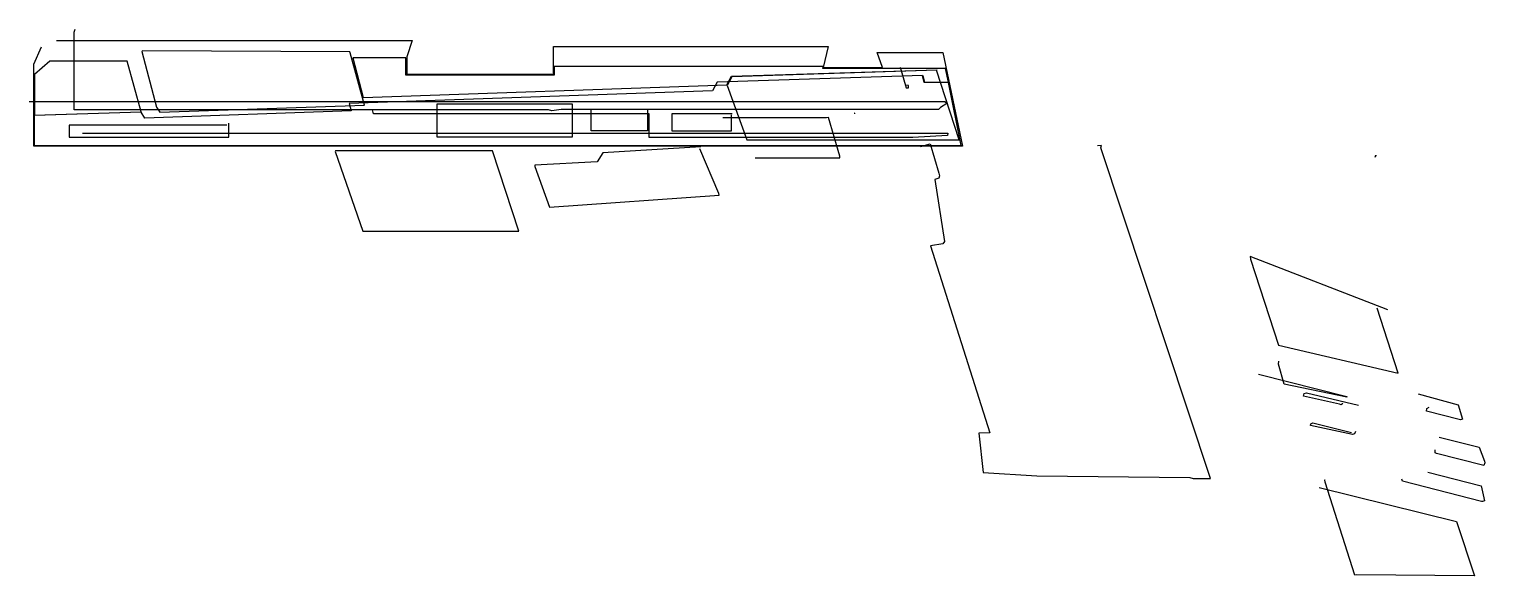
# Model space of a CAD drawing. Header units: metres. Extents: x -0.2 to 12.1, y 1.5 to 6.1.
import ezdxf

# ---------------------------------------------------------------- set-up
doc = ezdxf.new("R2010")
doc.units = ezdxf.units.M

msp = doc.modelspace()

# ---------------------------------------------------------------- linework, layer by layer
for points in [[(-0.168, 5.48), (7.547, 5.48), (7.563, 5.464), (7.563, 5.463), (7.51, 5.429), (7.493, 5.411), (4.313, 5.411), (4.236, 5.401), (4.207, 5.409), (0.216, 5.409), (0.211, 5.408), (0.211, 6.062), (0.221, 6.088)], [(0.063, 5.994), (0.107, 5.994), (3.058, 5.994), (3.014, 5.856), (3.014, 5.709), (4.238, 5.709), (4.251, 5.708), (4.25, 5.721), (4.25, 5.814), (4.25, 5.942), (6.564, 5.942), (6.521, 5.764), (7.02, 5.764), (6.975, 5.891), (7.529, 5.891), (7.695, 5.102), (-0.128, 5.102), (-0.128, 5.794), (-0.065, 5.939)], [(0.782, 5.901), (0.904, 5.432), (0.934, 5.388), (2.657, 5.449), (2.537, 5.89), (2.534, 5.896), (0.786, 5.907), (0.782, 5.901)], [(0.659, 5.82), (0.005, 5.82), (-0.124, 5.705), (-0.124, 5.363), (0.776, 5.392), (0.659, 5.82)], [(7.361, 5.699), (7.374, 5.641), (7.576, 5.641), (7.552, 5.756), (6.518, 5.756), (6.52, 5.773), (4.254, 5.773), (4.254, 5.7), (3.005, 5.7), (3.005, 5.823), (3.005, 5.846), (2.56, 5.846), (2.647, 5.513), (5.709, 5.619), (5.749, 5.692), (7.482, 5.747), (7.482, 5.746)], [(7.17, 5.768), (7.221, 5.595), (7.241, 5.593), (7.239, 5.613), (7.215, 5.616)], [(-0.125, 5.36), (-0.125, 5.108), (7.683, 5.108), (7.578, 5.64), (7.373, 5.64), (7.359, 5.699), (5.629, 5.643), (5.589, 5.569), (2.527, 5.463), (2.544, 5.4), (0.807, 5.34), (0.777, 5.388), (-0.125, 5.36)], [(5.751, 5.688), (5.712, 5.614), (5.877, 5.156), (7.666, 5.156), (7.476, 5.744), (5.751, 5.688)], [(0.281, 5.211), (0.285, 5.211), (7.57, 5.211), (7.568, 5.193), (7.277, 5.175), (5.055, 5.175), (5.055, 5.374), (2.732, 5.374), (2.723, 5.409)], [(3.268, 5.46), (4.407, 5.46), (4.407, 5.18), (3.268, 5.18), (3.268, 5.46)], [(4.566, 5.414), (5.042, 5.414), (5.042, 5.232), (4.566, 5.232), (4.566, 5.414)], [(1.498, 5.279), (0.169, 5.279), (0.169, 5.18), (1.512, 5.18), (1.515, 5.179), (1.515, 5.183), (1.515, 5.296)], [(5.754, 5.375), (5.253, 5.375), (5.246, 5.375), (5.247, 5.368), (5.247, 5.231), (5.75, 5.231), (5.75, 5.367)], [(5.947, 5.006), (6.661, 5.006), (6.66, 5.019), (6.565, 5.343), (6.548, 5.342), (5.698, 5.342), (5.677, 5.342)], [(6.789, 5.381), (6.784, 5.382), (6.784, 5.376)], [(2.411, 5.059), (2.643, 4.387), (3.956, 4.387), (3.734, 5.063), (2.412, 5.063), (2.411, 5.059)], [(5.491, 5.098), (4.664, 5.046), (4.617, 4.97), (4.093, 4.942), (4.092, 4.938), (4.093, 4.932), (4.216, 4.589), (5.644, 4.689), (5.643, 4.703), (5.483, 5.081)], [(7.34, 5.101), (7.422, 5.123), (7.495, 4.876), (7.501, 4.854), (7.496, 4.834), (7.461, 4.822), (7.542, 4.299), (7.53, 4.281), (7.425, 4.263), (7.926, 2.689), (7.833, 2.685), (7.87, 2.356), (8.32, 2.326), (9.611, 2.314), (9.637, 2.304), (9.785, 2.304), (8.86, 5.089), (8.867, 5.108), (8.833, 5.105)], [(11.182, 5.021), (11.172, 5.022), (11.172, 5.011), (11.173, 5.021)], [(11.277, 3.725), (10.119, 4.173), (10.121, 4.152), (10.357, 3.426), (11.366, 3.191), (11.366, 3.192), (11.187, 3.74)], [(10.188, 3.183), (10.933, 2.995), (10.931, 2.988), (10.405, 3.099), (10.358, 3.267), (10.36, 3.292)], [(10.899, 2.936), (10.886, 2.926), (10.87, 2.929), (10.568, 2.997), (10.572, 3.019), (10.593, 3.027), (11.031, 2.923)], [(11.533, 3.016), (11.871, 2.925), (11.907, 2.803), (11.89, 2.798), (11.878, 2.801), (11.604, 2.872), (11.606, 2.894), (11.625, 2.905)], [(11.004, 2.7), (10.997, 2.681), (10.979, 2.675), (10.625, 2.75), (10.63, 2.766), (10.645, 2.773), (10.972, 2.691)], [(11.711, 2.651), (12.047, 2.568), (12.092, 2.45), (12.095, 2.435), (12.087, 2.415), (12.075, 2.417), (11.687, 2.515), (11.677, 2.521), (11.676, 2.532), (11.676, 2.547)], [(11.614, 2.357), (12.064, 2.243), (12.093, 2.116), (12.074, 2.11), (12.067, 2.111), (11.4, 2.281), (11.395, 2.3)], [(10.7, 2.228), (11.857, 1.941), (12.007, 1.484), (12.004, 1.484), (11.015, 1.492), (10.999, 1.491), (10.749, 2.273), (10.747, 2.293), (10.751, 2.292)]]:
    msp.add_lwpolyline(points)

doc.saveas('drawing.dxf')
